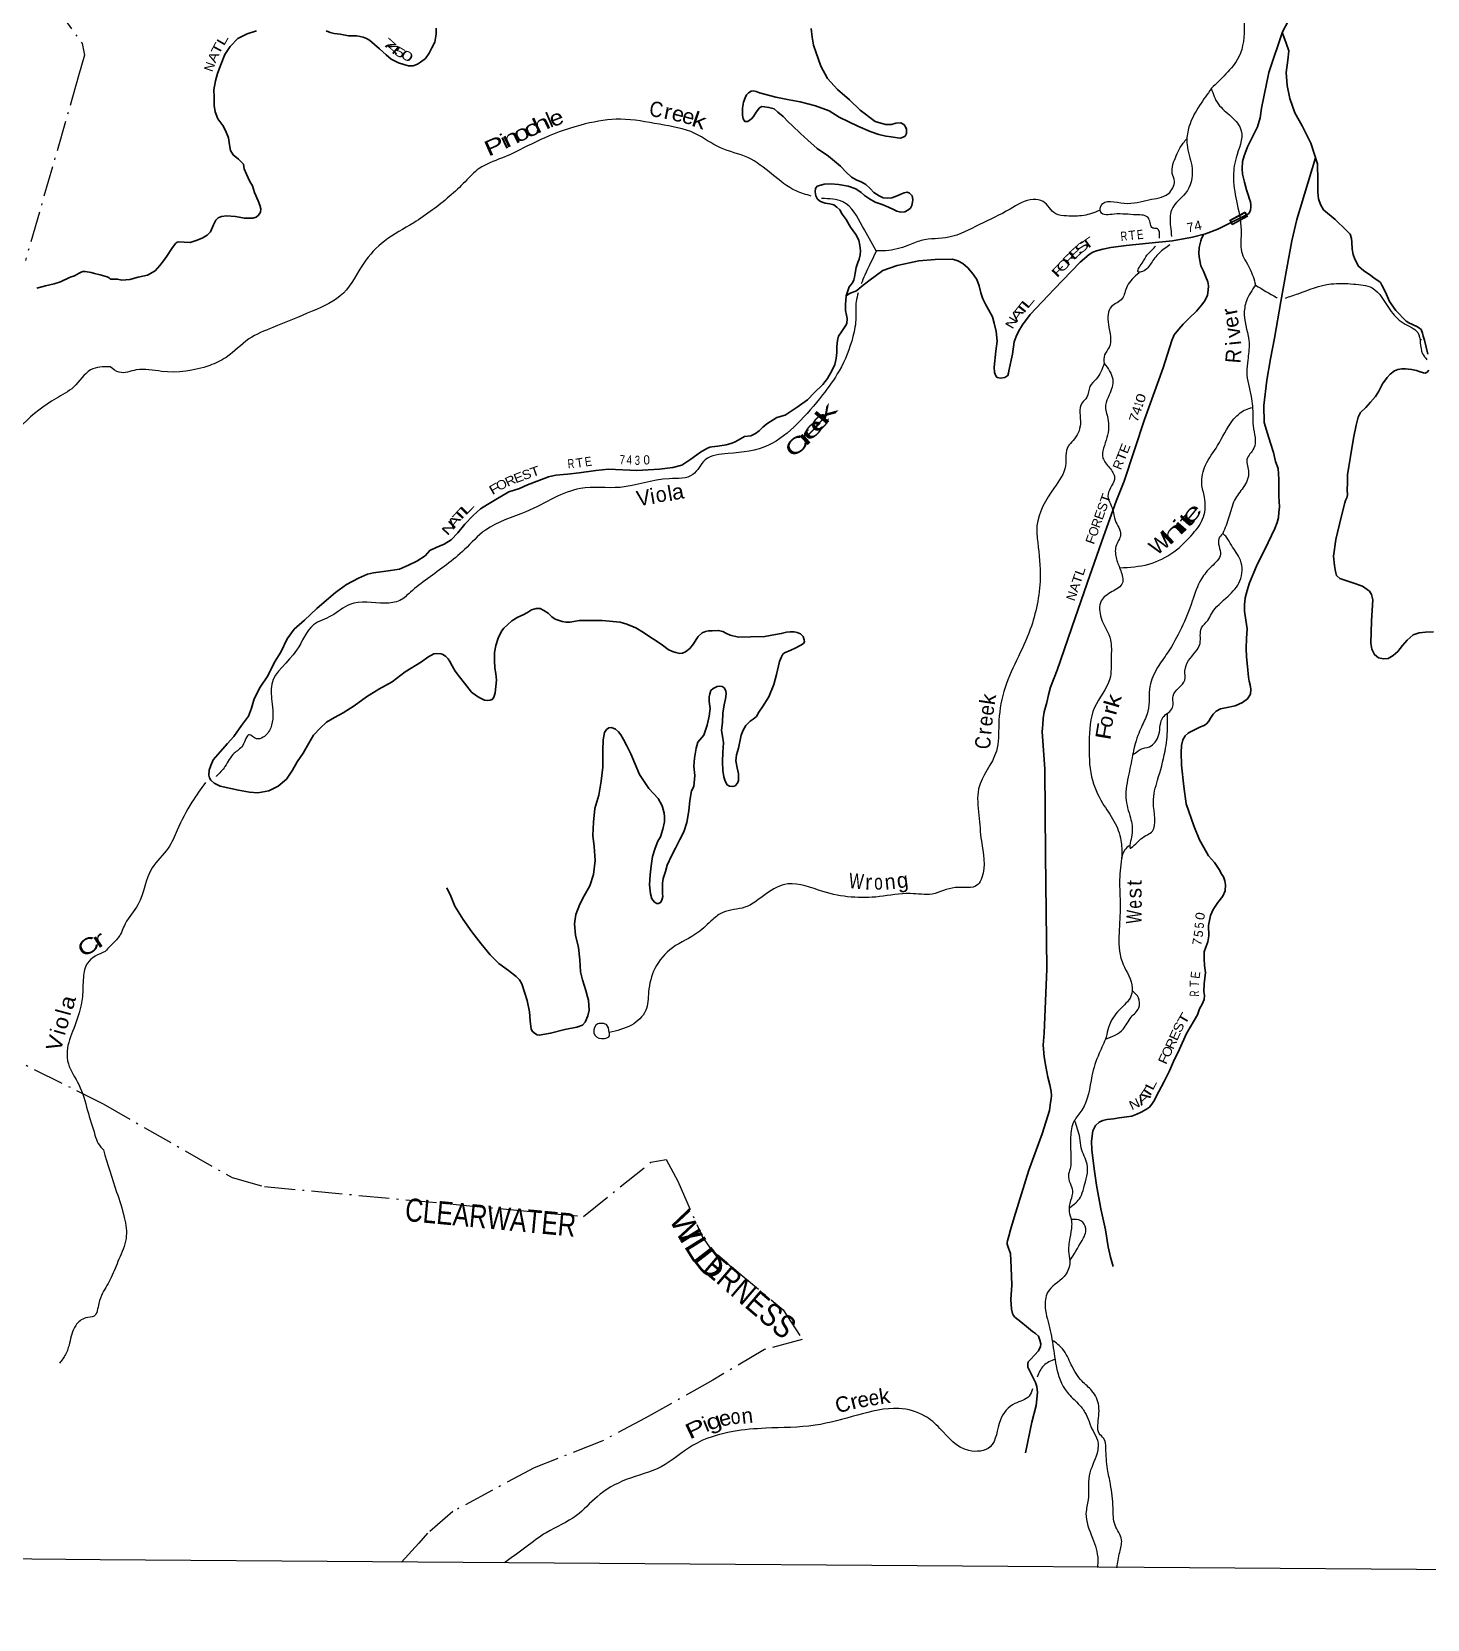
# Model space of a CAD drawing. Header units: feet. Extents: x -252966 to 4, y -183309 to 1368.
# Drawn here: x -188878 to -170700, y -183309 to -162637 of the extents above; entities that cross this region are included whole.
import ezdxf
from ezdxf.enums import TextEntityAlignment as Align

# ---------------------------------------------------------------- set-up
doc = ezdxf.new("R2010")
doc.units = ezdxf.units.FT
doc.header["$LTSCALE"] = 80
doc.linetypes.add('DOT_DASHED', pattern=[7.7, 5, -1.2, 0.3, -1.2])
for name, color, linetype, lineweight in [('29', 7, 'Continuous', 25), ('30', 7, 'Continuous', 35), ('31', 7, 'Continuous', 13), ('39', 7, 'Continuous', 13), ('4', 7, 'Continuous', 13), ('41', 7, 'Continuous', 13), ('44', 7, 'DOT_DASHED', 13)]:
    doc.layers.add(name, color=color, linetype=linetype, lineweight=lineweight)

msp = doc.modelspace()

# ---------------------------------------------------------------- linework, layer by layer
at = {"layer": '29'}
for points in [[(-172439.57, -162358.08), (-172586.71, -162638.24), (-172763.82, -163167.22), (-172857.16, -163633.84), (-172878.16, -163758.1), (-172913.07, -163875.98), (-172982.75, -164021.19), (-173041.68, -164136.48), (-173071.01, -164216.6), (-173083.49, -164252.49), (-173104.37, -164326.13), (-173110.62, -164420.56), (-173104.31, -164493.16), (-173080.61, -164594.36), (-173054.85, -164693.6), (-173032.35, -164760.56), (-173014.84, -164815.75), (-173002.33, -164851.88), (-172997.26, -164892.25), (-172997.67, -164918.72), (-173002.95, -164960.51), (-173016.4, -164992.06), (-173030.44, -165007.66), (-173131.77, -165060), (-173428.28, -165205.72), (-173590.35, -165268.17), (-173758, -165312.39), (-174020.09, -165360.33), (-174327.94, -165391.06), (-174621.69, -165420.13), (-174820.92, -165448.3), (-174923.86, -165466.37), (-175008.75, -165487.77), (-175054.52, -165508.3), (-175104.26, -165539.17), (-175223, -165636.9), (-175558.47, -165986.93), (-175871.4, -166317.39), (-175970.98, -166453.82), (-176020.98, -166531.09), (-176054.89, -166606.73), (-176078.57, -166674.58), (-176104.44, -166834.94), (-176151.71, -167051.13), (-176154.43, -167081.25), (-176165.22, -167113.19), (-176203.96, -167138.41), (-176260.37, -167147.09), (-176302.31, -167138.02), (-176319.89, -167117.47), (-176336.94, -167074.79), (-176339.29, -167004.3), (-176318.3, -166795.52), (-176303.17, -166665.08)], [(-186070.54, -162663.71), (-186194.39, -162723.08), (-186293.26, -162829.34), (-186363.94, -162932.27), (-186410.98, -163053.88), (-186456.15, -163181.57), (-186484.51, -163277.48), (-186505.28, -163391.68), (-186501.59, -163490.38), (-186500.05, -163595.06), (-186488.01, -163679.88), (-186454.04, -163771.27), (-186389.88, -163859.36), (-186353.24, -163922.64), (-186315.4, -164020.16), (-186301.49, -164111.06), (-186287.15, -164183.86), (-186252.37, -164241.05), (-186183.44, -164297.07), (-186120.76, -164363), (-186110.11, -164421.62), (-186079.63, -164490.78), (-186035.72, -164586.44), (-186000.94, -164643.63), (-185974.85, -164728.79), (-185927.22, -164836.61), (-185906.53, -164895.48), (-185895.59, -164942.03), (-185898.64, -164986.23), (-185925.67, -165025.82), (-185955.83, -165052.87), (-185998.89, -165066.29), (-186107.27, -165065.66), (-186225.11, -165040.65), (-186341.42, -165035.81), (-186403.85, -165044.35), (-186448.88, -165060.68), (-186481.23, -165090.76), (-186508.74, -165150.46), (-186551, -165239.99), (-186594.27, -165287.23), (-186659.37, -165323.88), (-186734.36, -165354.25), (-186815.32, -165382.47), (-186893.47, -165376.54), (-186961.63, -165372.86), (-186984.07, -165378.19), (-187006.34, -165395.92), (-187053.95, -165457.15), (-187116.56, -165558.25), (-187162.22, -165621.54), (-187209.79, -165680.75), (-187271.64, -165749.68), (-187371.32, -165805.61), (-187492.36, -165830.83), (-187601.5, -165862.38), (-187704.05, -165869.95), (-187760.04, -165860.53), (-187824.23, -165858.97), (-187846.79, -165858.42)], [(-185951.18, -162624.36), (-186072.55, -162663.67)], [(-183607.79, -162588.92), (-183611.65, -162667.31), (-183628.21, -162773.57), (-183666.04, -162845.09), (-183701.85, -162916.67), (-183749.66, -162985.94), (-183815, -163032.64), (-183853.78, -163059.87), (-183908.42, -163078.66), (-183968.66, -163079.21), (-184032.47, -163061.55), (-184098.2, -163039.82), (-184195.46, -162993.18), (-184262.38, -162937.21), (-184346.89, -162860.69), (-184476.68, -162746.84), (-184517.23, -162724.93), (-184559.36, -162706.21), (-184599.97, -162697.55), (-184647.97, -162690.35), (-184752.29, -162687.8), (-184860.25, -162669.07), (-184936.34, -162661.18), (-184990, -162646.92), (-185043.05, -162626.63)], [(-177749.54, -163995.54), (-177683.58, -164007.21), (-177601.56, -164019.28), (-177559.48, -164022.31), (-177527.1, -164011.03), (-177498.63, -163995.62), (-177483.83, -163963.79), (-177484.45, -163905.41), (-177501.56, -163864.74), (-177517.13, -163844.24), (-177558.74, -163821.09), (-177621.12, -163827.62), (-177677.67, -163842.34), (-177758.01, -163844.4), (-177889.56, -163804.97), (-178084.8, -163657.33), (-178226.15, -163523.08), (-178381.55, -163388.48), (-178512.68, -163246.43), (-178597.19, -163085.38), (-178695.09, -162811.32), (-178712.68, -162706.24), (-178726.07, -162593.22)], [(-171678.07, -165467.74), (-171681.9, -165375.07), (-171684.86, -165330.73), (-171705.6, -165273.87), (-171756.52, -165220.31), (-171899.74, -165079.97), (-172051.36, -164955.53), (-172091.92, -164888.13), (-172118.2, -164811.02), (-172126.19, -164724.29), (-172124.62, -164573.39), (-172131.57, -164357.89), (-172217.53, -164088.15), (-172328.61, -163862.06), (-172426.93, -163690.62), (-172488.75, -163503.97), (-172524.93, -163336.05), (-172539.04, -163168.68), (-172517.18, -163008.21), (-172502.19, -162883.81), (-172535.97, -162784.38), (-172570.18, -162703.04), (-172589.84, -162644.2)], [(-178972.43, -163858.31), (-179023.81, -163809.52), (-179090.45, -163741.49), (-179157.33, -163683.51), (-179208.54, -163642.01), (-179276.23, -163622.14), (-179334.31, -163612.78), (-179368.28, -163611.22), (-179396.83, -163625.35), (-179440.39, -163684.66), (-179477.83, -163740.09), (-179502.67, -163771.69), (-179531.23, -163791.11), (-179549.62, -163804.75), (-179587.78, -163805.83), (-179611, -163769.05), (-179619.99, -163724.55), (-179617.8, -163632.03), (-179607.97, -163555.8), (-179586.48, -163495.95), (-179567.47, -163456.17), (-179540.77, -163430.66), (-179506.19, -163411.37), (-179482.02, -163407.94), (-179439.99, -163412.99), (-179396.23, -163430.15), (-179184.86, -163489.64), (-179013, -163522.01), (-178867.12, -163549.71), (-178669.27, -163601.85), (-178488.51, -163667.61), (-178359.97, -163749.23), (-178232.95, -163810.69), (-178115.83, -163865.87), (-177956.9, -163936.15), (-177841.35, -163973.18), (-177751.55, -163995.49)], [(-178268.46, -166075.82), (-178229.59, -165960.05), (-178186.13, -165904.76), (-178169.22, -165868.95), (-178158.29, -165830.98), (-178153.08, -165780.8), (-178137.33, -165708.73), (-178117.66, -165640.79), (-178098.55, -165596.98), (-178085.18, -165540.96), (-178081.94, -165488.71), (-178092.31, -165418.03), (-178104.79, -165351.31), (-178145.2, -165277.88), (-178211.18, -165181.69), (-178270.99, -165079.61), (-178319.58, -165012.01), (-178352.35, -164954.87), (-178389.66, -164919.74), (-178431.12, -164890.56), (-178483, -164877.22), (-178543.04, -164869.72), (-178602.75, -164848.14), (-178644.12, -164814.93), (-178663.18, -164772.21), (-178671.97, -164719.67), (-178667.01, -164679.54), (-178646.19, -164647.85), (-178599.67, -164632.88), (-178555.24, -164621.89), (-178468.84, -164617.96), (-178368.67, -164626.44), (-178244.87, -164645.68), (-178141.89, -164683.13), (-178074.04, -164730.22), (-178030.76, -164767.5), (-177965.6, -164813.36), (-177892.25, -164854.76), (-177800.76, -164887.82), (-177719.22, -164919.99), (-177653.73, -164951.77), (-177608.11, -164975.02), (-177556.14, -164984.34), (-177505.89, -164981.54), (-177465.19, -164958.38), (-177432.52, -164935.03), (-177411.61, -164899.31), (-177404.59, -164857.22), (-177401.73, -164821.07), (-177408.61, -164772.6), (-177443.96, -164739.54), (-177475.73, -164724.68), (-177514.08, -164733.81), (-177556.69, -164752.9), (-177605.36, -164773.85), (-177674.19, -164798.33), (-177736.52, -164802.85), (-177788.58, -164797.55), (-177840.17, -164772.15), (-177907.43, -164730.26), (-177958.36, -164676.69), (-178013.34, -164625.04), (-178072.76, -164591.39), (-178128.41, -164567.9), (-178199.78, -164529.94), (-178270.48, -164463.82), (-178342.9, -164385.58), (-178498.44, -164257.01), (-178648.62, -164156.76), (-178768.53, -164049.19), (-178862.83, -163962.37), (-178972.43, -163858.31)], [(-172157.4, -164276.85), (-172397.56, -165079.91), (-172464.4, -165360.02), (-172531.05, -165716.61), (-172605.47, -166147.47), (-172689.11, -166628.41), (-172739.62, -166896.85), (-172790.37, -167175.34), (-172828.26, -167504.45), (-172825.47, -167725.89), (-172782.7, -167869.81), (-172741.52, -167995.59), (-172704.25, -168117.24), (-172674.81, -168230.66), (-172642.94, -168326.02), (-172634.09, -168461.07), (-172634.94, -168581.79), (-172633.35, -168684.47), (-172626.6, -168823.49), (-172632.38, -168897.81), (-172637.91, -168962.07), (-172655.53, -169028.05), (-172687.43, -169103.75), (-172770.09, -169288.89), (-172925.88, -169595), (-173013.31, -169812.23), (-173047.84, -169914.02), (-173072.09, -170006), (-173082.31, -170098.32), (-173080.29, -170182.89), (-173062.94, -170298.03), (-173045.59, -170413.16), (-173052.6, -170539.77), (-173057.65, -170668.44), (-173056.16, -170775.14), (-173043.11, -170902.24), (-173030.34, -171041.41), (-173021.5, -171091.94), (-173006.64, -171142.61), (-172999.95, -171199.12), (-173003.43, -171261.42), (-173043.07, -171324.85), (-173104.39, -171371.65), (-173203.79, -171415.52), (-173326.78, -171438.68), (-173391.41, -171455.22), (-173448.25, -171482.01), (-173487.32, -171521.3), (-173522.75, -171576.79), (-173545.68, -171612.45), (-173576.63, -171647.92), (-173605.24, -171669.36), (-173651.85, -171688.35), (-173720.92, -171722.89), (-173793.95, -171755.32), (-173812.16, -171768.39), (-173851.17, -171804.28), (-173882.38, -171855.77), (-173901.1, -171929.1), (-173906.65, -172022.24), (-173900.52, -172187.41), (-173868.92, -172463.88), (-173840.19, -172691.98), (-173738.56, -172978.22), (-173668.57, -173159.03), (-173610.76, -173261.06), (-173549.09, -173369.22), (-173472.79, -173453.59), (-173408.78, -173547.72), (-173374.14, -173610.95), (-173352.79, -173641.66), (-173337.98, -173694.34), (-173329.13, -173744.87), (-173332.95, -173821.25), (-173360.69, -173891.01), (-173428.94, -173975.88), (-173487.3, -174067.03), (-173525.27, -174144.59), (-173548.47, -174276.84), (-173543.58, -174409.78), (-173559.48, -174487.88), (-173585.17, -174555.68), (-173604.7, -174617.59), (-173606.84, -174708.09), (-173602.92, -174796.74), (-173586.96, -174885.67), (-173604.52, -175034.16), (-173608.9, -175134.68), (-173602.07, -175185.16), (-173607.32, -175237.35), (-173632.82, -175297.1), (-173664.43, -175360.73), (-173694.37, -175438.48), (-173834.59, -175680.58), (-173927.71, -175883.58), (-174003.79, -176044.73), (-174058.9, -176168.16), (-174133.14, -176312.97), (-174126.84, -176300.53)], [(-173609.03, -165273.1), (-173640.3, -165329.89), (-173650.67, -165357.26), (-173670.86, -165447.33), (-173676.78, -165527.68), (-173668.32, -165594.3), (-173648.34, -165683.33), (-173615.9, -165754.56), (-173589.29, -165817.59), (-173558.95, -165892.79), (-173548.2, -165947.39), (-173553.54, -166003.61), (-173563.04, -166065.76), (-173596.9, -166139.4), (-173640.46, -166198.71), (-173704.5, -166275.63), (-173800.98, -166365.85), (-173881.08, -166442.38), (-173936.86, -166509.45), (-173994.79, -166582.5), (-174026.65, -166656.18), (-174141.44, -167011.59), (-174382.16, -167683.91), (-174646.08, -168488.49), (-174750.62, -168749.57), (-174918.04, -169208.35), (-175096.63, -169715.15), (-175284.39, -170270.03), (-175519.24, -170948.53), (-175608.82, -171171.74), (-175635.28, -171271.72), (-175655.71, -171371.84), (-175688.66, -171491.79), (-175702.79, -171579.99), (-175706.51, -171652.34), (-175714.76, -171746.73), (-175680.27, -172240.61), (-175674.48, -173353.63), (-175655.37, -174837.26), (-175691.25, -175675.57), (-175701.03, -175834.31), (-175688.55, -175985.55), (-175669.38, -176108.78), (-175640.56, -176248.34), (-175616.86, -176349.54), (-175600.85, -176436.46), (-175596.07, -176488.9), (-175597.07, -176531.14), (-175606.28, -176581.22), (-175620.79, -176685.52), (-175716.29, -176989.08), (-175888.01, -177459.83), (-176079.3, -178079.02), (-176127.2, -178236.83), (-176151.26, -178320.77), (-176168.74, -178380.71), (-176172.88, -178396.51), (-176169.74, -178422.95), (-176152.97, -178477.69), (-176130.46, -178544.65), (-176118.74, -178728.07), (-176110.12, -178957.7), (-176122.57, -179144.55), (-176116.7, -179268.71), (-176102.77, -179326.15), (-176090.18, -179354.52), (-176071.77, -179373.19), (-175995, -179437.45), (-175920.15, -179497.64), (-175841.38, -179561.94), (-175804.66, -179588.57), (-175764.09, -179622.89), (-175745.69, -179674.96), (-175734.79, -179723.52), (-175737.55, -179755.52), (-175765.07, -179815.36), (-175814.5, -179868.49), (-175863.93, -179921.62), (-175898.9, -179956.99), (-175904.51, -179978.63), (-175903.81, -179995.1), (-175901.39, -180025.44), (-175874.87, -180078.49), (-175845.22, -180139.34), (-175823.88, -180180.18), (-175804.91, -180226.93), (-175787.49, -180279.77), (-175778.13, -180354.66), (-175794.91, -180523.63), (-175851.24, -180743), (-175930.97, -181143.54)], [(-170690.71, -166836.11), (-170734.53, -166651.91), (-170753.35, -166599.13), (-170760.16, -166561.71), (-170780.45, -166514.91), (-170800.76, -166496.05), (-170836.72, -166474.34), (-170939.66, -166428.15), (-170975.58, -166404.55), (-171110.86, -166268.43), (-171192.36, -166149.72), (-171243.72, -166029.73), (-171289.73, -165938.05), (-171308.94, -165901.36), (-171332.58, -165882.67), (-171380.07, -165853.34), (-171451.05, -165799.29), (-171526.14, -165749.16), (-171597.03, -165691.08), (-171642.99, -165597.39), (-171663.68, -165538.52), (-171678.07, -165467.74)], [(-187846.79, -165858.42), (-187854.54, -165855.53), (-187869.9, -165840.81), (-187893.42, -165829.93), (-187923.66, -165818.41), (-187984.82, -165801.5), (-188058.34, -165783.89), (-188103.89, -165769.63), (-188153.83, -165763.2), (-188182.88, -165758.25), (-188209.97, -165760.49), (-188227.04, -165764.65), (-188261.24, -165782.11), (-188319.85, -165817.12), (-188333.43, -165820.79), (-188365.93, -165827.36), (-188386.42, -165836.3), (-188501.67, -165892.99), (-188587.42, -165920.97), (-188699.04, -165943.69), (-188811.13, -165976.43)], [(-176303.17, -166665.08), (-176316.27, -166539.99), (-176339.83, -166432.75), (-176361.95, -166349.71), (-176410.06, -166262), (-176448.52, -166190.63), (-176490.85, -166113.12), (-176515.17, -166038.07), (-176537.05, -165944.96), (-176565.24, -165863.78), (-176613.73, -165792.16), (-176682.05, -165710), (-176751.02, -165655.99), (-176815.7, -165620.9), (-176885.91, -165599.06), (-177110.59, -165602.18), (-177322.26, -165619.93), (-177606.7, -165679.41), (-177792.93, -165745.3), (-177974.81, -165881.74), (-178068.9, -165955.92), (-178136.39, -166008.61), (-178227.62, -166046.63), (-178268.46, -166075.82)], [(-178268.46, -166075.82), (-178269.83, -166085.84), (-178279.05, -166184.24), (-178278.95, -166264.74), (-178266.33, -166325.42), (-178255.39, -166371.97), (-178258.87, -166434.27), (-178277.68, -166466.01), (-178304.67, -166503.59), (-178329.74, -166545.24), (-178367.23, -166602.68), (-178382.56, -166656.65), (-178388.43, -166734.99), (-178390.33, -166815.44), (-178398.11, -166889.71), (-178416.01, -166967.76), (-178449.97, -167045.42), (-178512.67, -167150.55), (-178574.81, -167231.54), (-178685.76, -167339.52), (-178772.2, -167429.98), (-178909, -167527.27), (-179063.94, -167628.14), (-179173.13, -167661.7), (-179303.47, -167741.03), (-179354.67, -167784.06), (-179404.06, -167835.18), (-179451.06, -167870.26), (-179509.9, -167897), (-179592.96, -167906.69), (-179673.83, -167953.37), (-179722.64, -167980.36), (-179770.83, -168000.3), (-179833.89, -168015.88), (-179940.64, -168031.39), (-180017.16, -168041.6), (-180047.01, -168047.11), (-180085.89, -168062.06), (-180167.38, -168112.4), (-180216.34, -168145.42), (-180294, -168203.9), (-180407.43, -168279.59), (-180525.41, -168312.96), (-180700.52, -168332.84), (-180993.94, -168347.83), (-181362.94, -168332.79), (-181527.92, -168348.9), (-181747.49, -168381.78), (-181900.39, -168396.16), (-182049.32, -168412.66), (-182146.19, -168434.44), (-182292.02, -168489.25), (-182419.55, -168534.44), (-182523.05, -168582.23), (-182662.66, -168629.13), (-182831.56, -168725.64), (-182941.51, -168791.38), (-183031.2, -168849.57), (-183125.63, -168937.82), (-183236.67, -169049.83), (-183327.66, -169162.32), (-183414.15, -169254.79), (-183505.76, -169308.91), (-183611.22, -169354.63), (-183692.37, -169390.89), (-183754.27, -169461.83), (-183860.3, -169531.69), (-183969.92, -169583.36), (-184087.52, -169632.81), (-184266.87, -169662.65), (-184423.93, -169682.97), (-184504.6, -169699.12), (-184622.29, -169752.6), (-184778.76, -169833.3), (-184921.81, -169940.5), (-185036.54, -170038.33), (-185163.58, -170147.92), (-185323.73, -170298.98), (-185458.08, -170414.07), (-185552.31, -170542.95), (-185634.69, -170716.02), (-185716.07, -170846.86), (-185802.51, -171021.84), (-185900.37, -171170.39), (-185980.26, -171323.4), (-186013.21, -171443.34)], [(-171434.2, -170596.62), (-171427.34, -170313.75), (-171412.27, -170100.8), (-171408.69, -170034.48), (-171425.13, -169965.65), (-171454.22, -169922.68), (-171544.94, -169854.06), (-171682.41, -169810.46), (-171837.71, -169756.36), (-171880.94, -169717.07), (-171895.8, -169666.4), (-171909.94, -169585.56), (-171923.19, -169466.5), (-171891.97, -169249.92), (-171822.88, -168959.8), (-171772.27, -168771.87), (-171763.48, -168739.88), (-171748.63, -168706.03), (-171739.7, -168668.02), (-171742.19, -168603.56), (-171737.95, -168509.08), (-171737.48, -168404.44), (-171720.92, -168298.19), (-171697.72, -168165.93), (-171661.97, -167927.32), (-171627.88, -167759.11), (-171601.38, -167657.12), (-171568.39, -167593.07), (-171498.18, -167530.65), (-171440.14, -167459.81), (-171374.18, -167386.96), (-171330.34, -167315.58), (-171283.92, -167220.11), (-171223.79, -167139.07), (-171184.56, -167096.89), (-171125.91, -167054.29), (-171081.58, -167036.04), (-171030.54, -167025.87), (-170982.2, -167024.21), (-170904.15, -167034.17), (-170840.24, -167047.8), (-170792.43, -167063.05), (-170746.66, -167080.27), (-170728.66, -167082.72), (-170702.24, -167069.27), (-170677.5, -167041.7)], [(-186013.21, -171443.34), (-186055.9, -171550.97), (-186147.03, -171669.5), (-186244.74, -171812.01), (-186329.28, -171906.55), (-186424.18, -172014.92), (-186512.92, -172117.4), (-186546.78, -172191.04), (-186567.45, -172253.64), (-186569.83, -172317.26), (-186562.62, -172351.64), (-186545.23, -172380.24), (-186502.04, -172421.54), (-186422.7, -172461.71), (-186185.01, -172511.78), (-186043.1, -172537.38), (-185930.85, -172546.98), (-185789.75, -172519.4), (-185665.95, -172462.05), (-185557.94, -172367.54), (-185482.35, -172253.21), (-185421.56, -172144.01), (-185340.56, -172029.26), (-185267.3, -171902.25), (-185206.6, -171797.07), (-185122.11, -171704.55), (-185036, -171628.16), (-184934.12, -171564.23), (-184822.3, -171504.57), (-184679.64, -171413.47), (-184518.3, -171296.66), (-184355.38, -171197.99), (-184182.47, -171101.59), (-184012.82, -170972.9), (-183798.94, -170841.27), (-183719.93, -170779.18), (-183641.89, -170736.43), (-183599.67, -170733.43), (-183545.6, -170738.78), (-183523.67, -170745.35), (-183490.09, -170768.3), (-183454.79, -170803.37), (-183431.28, -170838.47), (-183400.76, -170895.25), (-183360.24, -170964.66), (-183303.73, -171036.47), (-183239.48, -171120.55), (-183147.85, -171235.48), (-183082.79, -171285.37), (-183041.18, -171308.52), (-182979.75, -171342.21), (-182943.64, -171343.09), (-182905.43, -171340), (-182879.11, -171330.58), (-182858.34, -171300.9), (-182840.95, -171244.97), (-182831.03, -171164.72), (-182822.96, -171078.38), (-182832.95, -170991.6), (-182845.43, -170924.89), (-182849.02, -170822.17), (-182848.6, -170719.54), (-182834.42, -170629.33), (-182804.05, -170533.47), (-182758.8, -170440.6), (-182726.73, -170404.55), (-182677.44, -170357.45), (-182622.04, -170306.48), (-182546.67, -170260.02), (-182477.7, -170229.5), (-182418.76, -170198.74), (-182367.75, -170163.76), (-182307.09, -170145.11), (-182256.38, -170148.83), (-182205.34, -170171.74), (-182150.28, -170208.12), (-182100.97, -170256.8), (-182059.55, -170287.99), (-181969.89, -170316.34), (-181919.88, -170323.6), (-181867.72, -170324.87)], [(-181865.71, -170324.92), (-181744.77, -170303.72), (-181445.71, -170304.97), (-181213.33, -170324.72), (-181125.63, -170351.01), (-181008.31, -170398.14), (-180909.38, -170458.92), (-180838.08, -170509.27), (-180728.86, -170574.8), (-180660.41, -170625.98), (-180589.47, -170682.05), (-180531.81, -170705.59), (-180487.96, -170718.73), (-180434.08, -170732.12), (-180401.89, -170728.88), (-180361.29, -170709.75), (-180306.12, -170668.83), (-180258.46, -170605.59), (-180223.02, -170550.11), (-180198.36, -170512.39), (-180144.7, -170463.47), (-180102.19, -170448.41), (-180061.82, -170439.33), (-180013.58, -170436.48), (-179935.2, -170432.36), (-179875.3, -170445.89), (-179835.65, -170466.98), (-179778.09, -170494.55), (-179672.29, -170519.26), (-179513.61, -170515.08), (-179328.85, -170511.54), (-179187.7, -170484.79), (-179115.2, -170474.48), (-179044.5, -170456.08), (-178996.93, -170449.97), (-178946.06, -170452.44), (-178908.08, -170459.41), (-178862.75, -170476.5), (-178828.98, -170509.63), (-178813.98, -170554.27), (-178812.59, -170580.47), (-178823.14, -170602.35), (-178859.82, -170625.6), (-178934.96, -170662.01), (-178989.79, -170688.85), (-179070.27, -170724.58), (-179095.24, -170743.31), (-179112.3, -170776.42), (-179135.84, -170838.23), (-179175.9, -171004.28), (-179209.14, -171134.94), (-179276.23, -171295.65), (-179360.49, -171428.28), (-179405.73, -171498.49), (-179436.94, -171551.54), (-179479.07, -171585.87), (-179517.51, -171613.77), (-179575.02, -171668.72), (-179612.65, -171732.2), (-179638.29, -171797.99), (-179672.33, -171964.19), (-179698.55, -172054.11), (-179704.41, -172132.45), (-179688.45, -172221.39), (-179670.25, -172300.31), (-179672.34, -172388.81), (-179685.18, -172422.71), (-179716.04, -172454.16), (-179744.41, -172465.54), (-179790.46, -172460.39), (-179820.17, -172443.57), (-179843.15, -172396.72), (-179863.84, -172337.86), (-179875.93, -172255.05), (-179881.34, -172144.24), (-179874.38, -172019.63), (-179867.42, -171895.03), (-179881.42, -171808.16), (-179891.7, -171733.45), (-179881.15, -171627.05), (-179876.39, -171510.44), (-179859.73, -171400.16), (-179841.82, -171322.11), (-179832.28, -171257.95), (-179837.39, -171219.59), (-179858.55, -171180.84), (-179882.2, -171162.15), (-179918.22, -171157.25), (-179949.57, -171163.76), (-180002.3, -171186.62), (-180029.98, -171214.89), (-180045.02, -171256.79), (-180054, -171296.82), (-180051.46, -171359.26)], [(-170617.6, -170450.21), (-170722.06, -170453.7), (-170806.97, -170462.43), (-170881.5, -170490.06), (-170959.45, -170560.61), (-171020.73, -170629.38), (-171081.33, -170706.56), (-171142.8, -170759.4), (-171207.96, -170799.45), (-171268.98, -170803.06), (-171335.91, -170790.09), (-171388.96, -170746.4), (-171421.72, -170674.63), (-171434.2, -170596.62)], [(-180051.46, -171359.26), (-180040.77, -171448.56), (-180051.92, -171548.42), (-180078.75, -171664.49), (-180121.97, -171794.24), (-180200.44, -171886.92), (-180224.41, -171966.83), (-180245.56, -172097.12), (-180252.04, -172201.61), (-180240.81, -172320.62), (-180254.22, -172463.17), (-180285.73, -172522.78), (-180304.73, -172647.08), (-180319.96, -172781.55), (-180345.59, -172931.85), (-180382.65, -173055.72), (-180437.23, -173157.02), (-180492.06, -173268.38), (-180544.54, -173365.71), (-180599.65, -173489.14), (-180623.67, -173571.07), (-180653.9, -173660.89), (-180661.44, -173725.1), (-180663.29, -173803.54), (-180660.71, -173863.98), (-180657.5, -173898.27), (-180668.63, -173944.28), (-180687.44, -173976.02), (-180713.86, -173989.47), (-180733.92, -173988.98), (-180763.63, -173972.15), (-180800.7, -173926.98), (-180817.28, -173864.19), (-180830.57, -173747.14), (-180821.46, -173616.55), (-180808.58, -173496.12), (-180791.68, -173375.79), (-180758.97, -173265.9), (-180720.77, -173178.29), (-180689.25, -173118.68), (-180656.78, -173018.85), (-180636.53, -172926.77), (-180634.97, -172860.4), (-180639.79, -172809.97), (-180665.65, -172714.76), (-180717.67, -172622.93), (-180838.96, -172489.17), (-180961.17, -172309.09), (-181073.25, -172040.72), (-181126.95, -171934.76), (-181171.14, -171851.18), (-181203.91, -171794.03), (-181233.06, -171753.07), (-181274.38, -171717.85), (-181326.01, -171694.46), (-181360.26, -171699.66), (-181388.92, -171723.11), (-181417.91, -171760.64), (-181434.24, -171856.84), (-181439.48, -171993.55), (-181440.65, -172212.88), (-181458.97, -172393.55), (-181489.38, -172575.94), (-181541.67, -172749.75), (-181562, -172930.37), (-181568.05, -173101.28), (-181549.36, -173244.62), (-181539.69, -173430), (-181560.07, -173612.64), (-181609.68, -173758.33), (-181683.04, -173889.37), (-181739.77, -173996.65), (-181789.15, -174132.3), (-181807.05, -174252.41), (-181793.52, -174401.85), (-181757.1, -174559.71), (-181736.88, -174723.21), (-181730.47, -174876.31), (-181702.9, -174983.64), (-181657.93, -175119.57), (-181636.85, -175202.21)], [(-181636.85, -175202.21), (-181624.87, -175249.18), (-181617.83, -175376.13), (-181633.86, -175449.16), (-181669.69, -175531.84), (-181704.07, -175570.87), (-181778.97, -175598.95), (-181932.97, -175630.06), (-182118.77, -175677.86), (-182265.94, -175704.46), (-182292.3, -175700.37), (-182317.72, -175687.09), (-182354.71, -175656.68), (-182370.46, -175625.44), (-182383.89, -175514.42), (-182393.21, -175399.49), (-182423.85, -175251.83), (-182455.67, -175154.46), (-182494.94, -175032.76), (-182523.23, -174984.2), (-182567.03, -174940.44), (-182665.49, -174859.56), (-182793.79, -174767.88), (-182907.58, -174656.44), (-183024.67, -174514.72), (-183143.39, -174356.87), (-183258.04, -174197.11), (-183364.29, -174021.45), (-183417.46, -173893.37), (-183469.11, -173785.45)], [(-174133.14, -176312.97), (-174195.72, -176436.5), (-174260.96, -176563.71), (-174286.5, -176600.62), (-174317.7, -176639.63), (-174355.72, -176666.05), (-174426.93, -176706.57)], [(-174426.93, -176706.57), (-174483.77, -176733.36), (-174546.53, -176755.98), (-174613.02, -176766.43), (-174711.7, -176780.13), (-174786.22, -176790.38)], [(-174786.22, -176790.38), (-174874.82, -176802.31), (-174926.21, -176812.82), (-174973.98, -176836.12), (-175023.22, -176881.2), (-175056.94, -176948.8), (-175072.11, -177081.25), (-175070.81, -177195.99), (-175038.5, -177442.3), (-175009.44, -177656.33), (-174950.46, -177963.65), (-174892.73, -178238.75), (-174857.84, -178460.97), (-174824.87, -178594.59), (-174791.57, -178714.14)]]:
    msp.add_lwpolyline(points, dxfattribs=at)
at = {"layer": '31'}
for p, q in [((-173239.39, -165151.86), (-173272.08, -165092.04)), ((-173039.98, -165042.88), (-173239.39, -165151.86))]:
    msp.add_line(p, q, dxfattribs=at)
msp.add_lwpolyline([(-173272.08, -165092.04), (-173072.67, -164983.06), (-173039.98, -165042.88)], dxfattribs=at)
msp.add_lwpolyline([(-173261.21, -165095.22), (-173075.85, -164993.92), (-173050.84, -165039.69), (-173236.2, -165140.99)], close=True, dxfattribs=at)
at = {"layer": '39'}
msp.add_line((-170788.13, -166642.9), (-170774.11, -166644.18), dxfattribs=at)
for points in [[(-170899.39, -157825.38), (-171106.48, -158000.95), (-171274.06, -158208.92), (-171372.87, -158526.02), (-171515.27, -158800.45), (-171660.84, -159014.74), (-171734.52, -159258.09), (-171841.89, -159324.69), (-171958.3, -159463.27), (-172176.77, -159864.83), (-172462.74, -160353.57), (-172495.5, -160543.41), (-172626.44, -160715.84), (-172809.08, -161139.94), (-172864.57, -161375.53), (-172854.09, -161632.07), (-172936.55, -161785.16), (-173072.9, -162057.67), (-173083.83, -162554.29), (-173153.77, -162961.94), (-173321.57, -163185.93), (-173512.97, -163373.54)], [(-173511.76, -163376.3), (-173664.68, -163595.76), (-173815.81, -163920.14), (-173828.47, -164108.26), (-173767.98, -164379.53), (-173824.7, -164703.24), (-174031.1, -164958.74), (-174044.13, -165172.89), (-174029.97, -165304.26)], [(-173512.97, -163373.54), (-173423.42, -163577.11), (-173252.97, -163739.76), (-173123.01, -163925.88), (-173190.19, -164279.48), (-173224.1, -164551.43), (-173176.47, -164880.61), (-173123.68, -165271.96), (-173120.78, -165496.36), (-173013.38, -165716.21), (-172936.14, -165935.7)], [(-178723.66, -164775.85), (-178919.94, -164709.72), (-179550.52, -164274.19), (-179906.26, -164149), (-180239.02, -163960.04), (-180701.3, -163841.36), (-181206.49, -163776.17), (-181667.26, -163837.8), (-182204.02, -164020.55), (-182757.96, -164283.18), (-183049.03, -164417.3), (-183232.17, -164589), (-183659.05, -164957.58), (-183902.38, -165124.43), (-184283.27, -165363.45), (-184552.37, -165650.12), (-184816.86, -166039.02), (-185223.83, -166275.67), (-185738.92, -166488.77), (-186048.25, -166636.66), (-186344.82, -166876.87), (-186559.16, -166982.03), (-187186.84, -167059.34), (-187515.95, -167040.69), (-187737.3, -167071.63), (-187856.01, -166997.96)], [(-174188.77, -165322.96), (-174219.24, -165200.47), (-174273.37, -165193.7), (-174327.86, -165068.74), (-174489.86, -165020.39), (-174778.95, -165012.32), (-174953.31, -164985.84), (-174948.09, -164899.77), (-174648.43, -164869.93), (-174324.46, -164824.41), (-174072.29, -164743.83), (-173993.73, -164582.68), (-174020.45, -164482.14), (-173969.02, -164250.51), (-173917.35, -164145.07), (-173833.13, -164030.83)], [(-177876.43, -165489.59), (-178054.77, -165172.59), (-178310.41, -164852.53), (-178590.05, -164809.24)], [(-174970.43, -164965.22), (-175174.82, -165028.79), (-175397.84, -165035.67), (-175540.04, -165007.63), (-175704.5, -164847.07), (-175832.65, -164819.23), (-176133.67, -164947.21), (-176534.12, -165147.9), (-176930.04, -165312.6), (-177292.14, -165355.58), (-177465.75, -165419.24), (-177751.91, -165489.33), (-177876.43, -165489.59)], [(-177874.13, -165489.59), (-178025.43, -165805.99), (-178074.51, -165920.62)], [(-174052.11, -165410.87), (-174193.58, -165521.33), (-174295.76, -165648.1), (-174407.76, -165758.7), (-174466.1, -165765.89), (-174414.28, -165650.44), (-174350.56, -165545.17), (-174258.89, -165452.31), (-174239.97, -165426.66)], [(-174454.28, -165776.67), (-174609.25, -165950.17), (-174640.6, -166037.87), (-174673.75, -166111.51), (-174811.77, -166215.74), (-174853.16, -166447.52), (-174845.29, -166748.1), (-174902.88, -166845.44), (-174908.43, -166955.54)], [(-172936.1, -165935.63), (-173055.46, -166142.28), (-173084.05, -166320.16), (-173020.96, -166693.62), (-173038.09, -166913.73), (-173050.3, -167069.8), (-172994.44, -167385.07), (-172976.12, -167511.53), (-172967.67, -167770.05), (-172959.67, -168060.62), (-173048.04, -168205.6), (-173026.29, -168374.17), (-173097.29, -168569.48), (-173210.1, -168738.16), (-173283.45, -168957.47), (-173362.73, -169170.69)], [(-172936.1, -165935.63), (-172665.2, -166095.69), (-172654.47, -166101.28)], [(-172548.33, -166104.44), (-172383.36, -166047.57), (-171953.83, -165921.4), (-171660.61, -165921.52), (-171417.91, -165973.37), (-171187.47, -166254.45), (-171013.84, -166428.15), (-170824.44, -166554.48), (-170760.65, -166828.94), (-170704.02, -166906.78)], [(-178112.08, -166034.77), (-178138.69, -166150.94), (-178141.56, -166357.22), (-178181.19, -166607.05), (-178360.09, -167051.23), (-178577.36, -167366.67), (-178907.95, -167742.62), (-179281.37, -168021.81), (-179807.03, -168128.6), (-180105.44, -168212.54), (-180264.73, -168402.6), (-180572.76, -168456.36), (-181214.99, -168569.52), (-181731.34, -168584.3), (-182070.43, -168705.73), (-182440.51, -168888.82), (-182967.98, -169125.78), (-183240.64, -169380.35), (-183719.85, -169756.21), (-183945.26, -169935.33), (-184081.3, -170041.58), (-184276.6, -170076.9), (-184732.74, -170094.52), (-184975.79, -170241.34), (-185206.39, -170360.28), (-185427.91, -170691.69), (-185751.38, -171133.84), (-185744.94, -171392.33), (-185765.3, -171700.53), (-185863.41, -171823.34), (-185950.03, -171842.16), (-186041.7, -171790.79), (-186129.99, -171929.77), (-186241.88, -172032.36), (-186360.73, -172202.95), (-186472.98, -172331.58), (-186474.44, -172332.97)], [(-187856.01, -166997.96), (-188110.47, -167040.44), (-188330.1, -167261.51), (-188561.06, -167412), (-188993.15, -167745.52), (-189198.76, -167972.78), (-189409.2, -168276.48), (-189714.36, -168595.26), (-189997.21, -168896.17), (-190228.5, -169270.1), (-190407.31, -169628.49), (-190598.16, -169982.72), (-190760.96, -170349.33), (-190855.66, -170553.63), (-190972.39, -170747.63), (-191056.18, -170887.4)], [(-174907.62, -166957.04), (-175013.71, -167160.38), (-175093.36, -167255.41), (-175133.49, -167397.07), (-175196.77, -167470.29), (-175218.63, -167742.41), (-175312.03, -167959.44), (-175377.34, -168034.64), (-175413.01, -168288.53), (-175557.58, -168574.95), (-175783.42, -169072.55), (-175774.38, -169289.02), (-175740.69, -169754.22), (-175781.61, -170096.18), (-175870.43, -170417.43), (-176215.12, -171229.86), (-176281.3, -171655.59), (-176312.26, -172003.7), (-176544.04, -172495.21), (-176540.77, -172837.79), (-176507.33, -173176.79), (-176501.9, -173651.61), (-176555.38, -173743), (-176849.13, -173780.93), (-177147.53, -173864.88), (-177434.64, -173858.84), (-177836.87, -173899.25), (-178571, -173832.84), (-179029.53, -173734.25), (-179312.49, -173862.48), (-179588.05, -174036.89), (-179876.19, -174104.95), (-180005.98, -174195.27), (-180199.16, -174366.82), (-180531.28, -174564.47), (-180759.96, -174833.68), (-180842.54, -175138.99), (-180882.11, -175384.82), (-181065.45, -175570.54), (-181354.01, -175668.64)], [(-174908.43, -166955.54), (-174796.82, -167161.42), (-174841.83, -167365.11), (-174889.89, -167498.64), (-174860.16, -167671.33), (-174871.65, -167919.56), (-174923.57, -168187.24), (-174838.99, -168314.63), (-174772.48, -168441.76), (-174857.84, -168658.9), (-174796.4, -168862.08), (-174764.16, -168998.75), (-174694.44, -169184.01), (-174754.85, -169339.41), (-174747.1, -169503.77), (-174692.97, -169654.77), (-174671.07, -169813.32), (-174805.21, -169927.62), (-174947.47, -170047.81), (-174946.58, -170272.17), (-174826.02, -170556.31), (-174817.29, -170794.8), (-174835.08, -171062.97), (-175033.06, -171434.77), (-175103.64, -171888.49), (-175071.77, -172339.64), (-174929.93, -172682.16), (-174780.53, -172914.62), (-174689.67, -173168.29), (-174678.35, -173364.76)], [(-174705.74, -169616.35), (-174328.27, -169569.76), (-174000.67, -169408.1), (-173750.35, -169171.25), (-173614.78, -168954.81), (-173601.17, -168698.6), (-173636.9, -168523.83), (-173587.31, -168280.15), (-173431.14, -168025.94), (-173235.81, -167700.18), (-173067.15, -167558.32), (-172976.34, -167527.55)], [(-173362.73, -169170.69), (-173415.89, -169238.05), (-173394.61, -169440.66), (-173509.28, -169599.3), (-173642.09, -169761.69), (-173760.61, -170052.48), (-174083.25, -170722.99), (-174212.45, -170915.48), (-174312.29, -171162.46), (-174338.84, -171482.59), (-174411.68, -171665.85), (-174505.47, -171910.92), (-174525.38, -172042.84), (-174440.18, -171981.95), (-174319.21, -171947.59), (-174196.47, -171787.06), (-174139.08, -171559.51), (-174016.87, -171437.04), (-174010.76, -171286.89), (-173859.25, -171078.69), (-173855.54, -170956.55), (-173809.52, -170825), (-173659.82, -170602.75), (-173640.94, -170400.7), (-173559.23, -170301.69), (-173509.81, -170214.25), (-173293.76, -169986.93), (-173140.35, -169786.77), (-173132.6, -169518.46), (-173250.37, -169322.5), (-173313.2, -169219.46), (-173362.97, -169171)], [(-174532.13, -172019.74), (-174587.24, -172302.38), (-174625.67, -172610.32), (-174567.05, -172871.55), (-174548.08, -173096.17), (-174570.53, -173266.12), (-174430.31, -173147.9), (-174280.27, -173045.85), (-174267.03, -172671.45), (-174212.78, -172381.76), (-174115.12, -172002.54), (-174082.91, -171708.53), (-174085.44, -171508.1)], [(-186615.16, -172413.49), (-186790.99, -172669.64), (-186982.83, -173033.52), (-187100.58, -173268.23), (-187311.02, -173525.68), (-187494.41, -174003.85), (-187660.54, -174251.9), (-187745.32, -174426.98), (-187808.54, -174496.21), (-187916.55, -174608.86)], [(-174678.35, -173364.76), (-174706.85, -173680.85), (-174699.46, -174015.48), (-174714.46, -174371.82), (-174675.45, -174742.95), (-174549.17, -175049.2), (-174559.24, -175195.28), (-174710.31, -175371.44), (-174850.08, -175601.84), (-174883.96, -175727.56), (-174973.26, -175938.63), (-175067.75, -176233.77), (-175198.46, -176678.62), (-175298.83, -176819.43), (-175345.99, -177033.11), (-175342.28, -177343.64), (-175351.7, -177443.67), (-175374.96, -177527.47), (-175321.55, -177730.54), (-175345.4, -177856.4), (-175363.53, -178004.37), (-175336.81, -178104.91), (-175331.84, -178181.09), (-175356.19, -178343), (-175369.05, -178545.14), (-175356.86, -178679.52), (-175431.49, -178846.73), (-175645.22, -179052.05), (-175676.09, -179249.93), (-175609.94, -179547.32), (-175581.94, -179699.95), (-175559.91, -179848.49), (-175534.03, -180009.11), (-175390.21, -180353.66), (-175245.67, -180501.92), (-175158.88, -180615.32), (-175053.8, -180857.17), (-174995.2, -180976.18), (-175001.56, -181144.35), (-175104.11, -181441.37), (-175116.46, -181751.68), (-175145.05, -181929.56), (-175061.16, -182251.24), (-174990.8, -182534.67), (-174995.77, -182634.73)], [(-174581.05, -173234.07), (-174639.17, -173291.19), (-174683.65, -173418.83)], [(-187919.12, -174612.19), (-188151.16, -174763.65), (-188205.43, -174950.27), (-188218.14, -175203.76), (-188331.13, -175617.21), (-188416.72, -175912.19), (-188400.35, -176077.43), (-188264.33, -176346.61), (-188151.13, -176681.98), (-188053.89, -177003.09), (-188010.79, -177114.26), (-187940.35, -177200.79)], [(-174892.01, -175754.34), (-174661.61, -175624.52), (-174555, -175467.77), (-174458.92, -175346.93), (-174461.13, -175216.7), (-174540.03, -175125.85)], [(-181354.01, -175668.64), (-181392.74, -175565.94), (-181466.84, -175550.87), (-181531.43, -175574), (-181543.25, -175702.04), (-181417.34, -175745.87), (-181352.58, -175710.73), (-181352.53, -175668.14)], [(-175356.08, -177947.73), (-175218.28, -177814.12), (-175174.42, -177692.54), (-175129.96, -177384.69), (-175207.33, -177171.27), (-175225.59, -177040.81), (-175294.52, -176812.35)], [(-187944.79, -177195.34), (-187771.45, -177745.79), (-187671.61, -178075.71), (-187649.35, -178352.45), (-187741.44, -178619.58), (-187843.18, -178858.52), (-187955.94, -179062.08)], [(-175357.64, -178645.7), (-175196, -178377.31), (-175147.64, -178221.74), (-175210.48, -178118.7), (-175333.98, -178104.07)], [(-187955.94, -179062.08), (-188004.43, -179195.71), (-188066.52, -179360.1), (-188173.42, -179385.12), (-188305.25, -179484.35), (-188386.15, -179714.96), (-188435.95, -179859.36), (-188517.65, -179975.23)], [(-174743.21, -182638.31), (-174706.25, -182436.51), (-174681.91, -182274.6), (-174765.63, -182085.13), (-174792.6, -181858.4), (-174826.45, -181549.44), (-174863.91, -181354.61), (-174886.22, -181081.87), (-174916.53, -180951.24), (-174971.92, -180890.37), (-174990.55, -180785.95), (-174978.97, -180531.71), (-175068.58, -180332.14), (-175195.41, -180210.17), (-175337, -179993.85), (-175450.62, -179787.93), (-175584.14, -179676.88)], [(-175546.26, -179921.65), (-175696.67, -180006.82), (-175780.02, -180154.51)], [(-175842.48, -180309.35), (-175886.95, -180402.77), (-176071.07, -180500.33), (-176260.79, -180712), (-176394.24, -181064.68), (-176670.05, -181112.88), (-177049.61, -180823.1), (-177244.19, -180662.12), (-177582.25, -180565.22), (-178121.66, -180649.78), (-178673.79, -180782.24), (-179317, -180821.27), (-179741.34, -180863.38), (-180272.11, -181048.21), (-180677.6, -181322.95), (-181133.82, -181490.81), (-181514.5, -181713.81), (-181783, -181958.42), (-182175.72, -182181.26), (-182441.44, -182369.82), (-182718.65, -182573.01)]]:
    msp.add_spline(points, degree=3, dxfattribs=at)
at = {"layer": '4'}
msp.add_lwpolyline([(0, -183308.59), (-31331.08, -183287.04), (-62662.1, -183222.4), (-93993.01, -183114.65), (-125323.73, -182963.82), (-156654.22, -182769.88), (-187984.41, -182532.85), (-219314.25, -182252.72), (-250643.67, -181929.5), (-248626.54, 1367.99)], dxfattribs=at)
at = {"layer": '44'}
for points in [[(-189134.21, -160703.14), (-188792.63, -161545.01), (-188692.39, -162061.15), (-188592.67, -162271.27), (-188221.87, -162790.58), (-188188.42, -162939.8), (-188267.29, -163211.34), (-188959, -165615.74)], [(-189394.83, -175873.26), (-187947.72, -176597.79)], [(-187947.72, -176597.79), (-186268.79, -177556.3), (-185844.63, -177673.36), (-181692.01, -178063.31), (-180811.77, -177358.6), (-180615.64, -177322.66), (-180461.41, -177604.95), (-180140.95, -178331.18), (-180028.97, -178493.49), (-179721.34, -178756.22), (-179089.01, -179277.65), (-178842.37, -179665.6), (-179333.15, -179795.29), (-180005.71, -180195.84), (-180887.83, -180690.9), (-181452.89, -180991.81), (-182333.3, -181335.97), (-183390.7, -181904.9), (-183721.78, -182189.54), (-183837.28, -182316.13), (-184059.04, -182564.9)]]:
    msp.add_lwpolyline(points, dxfattribs=at)

# ---------------------------------------------------------------- texts
at = {"layer": '30'}
for s, rotation, width, p in [('T', 61.615, 1.5, (-186409.79, -162884.85)), ('L', 60.096, 1.5, (-186342.65, -162771.77)), ('7', 317.841, 1.95, (-184256.94, -162847.12)), ('4', 320.092, 1.85, (-184199.51, -162900.69)), ('5', 329.599, 1.55, (-184112.57, -162955.93)), ('0', 328.713, 1.7, (-184017.87, -163002.52)), ('A', 65.184, 1.25, (-186457.63, -162990.38)), ('4', 14.073, 1.1, (-173673.81, -165217.51)), ('S', 41.456, 1.7, (-175161.29, -165487.96)), ('T', 36.158, 1.7, (-175089.58, -165442.92)), ('R', 5.7, 0.75, (-174645.03, -165357.5)), ('T', 5.7, 0.95, (-174539.79, -165346.04)), ('E', 5.7, 0.8, (-174433.45, -165336.22)), ('R', 44.217, 1.65, (-175316.85, -165632.54)), ('E', 41.456, 1.7, (-175243.03, -165557.93)), ('F', 46.217, 1.9, (-175460.99, -165784.05)), ('O', 42.217, 1.5, (-175399.16, -165720.03)), ('T', 51.561, 1.8, (-175931.76, -166282.34)), ('L', 50.561, 1.85, (-175858.6, -166192.57)), ('N', 59.561, 1.25, (-176065.5, -166455.39)), ('A', 54.561, 1.55, (-175996.07, -166356.96)), ('0', 71.839, 1.3, (-174375.17, -167426.4)), ('7', 71.839, 1.2, (-174459.43, -167679.99)), ('4', 71.839, 1.2, (-174428.97, -167587)), ('1', 71.839, 0.45, (-174402.88, -167507.61)), ('E', 68.406, 1.15, (-174584.29, -168083.67)), ('R', 5.373, 0.75, (-181847.49, -168320.87)), ('E', 8.517, 0.85, (-181619.82, -168291.88)), ('7', 357.666, 0.8, (-181186.97, -168269.89)), ('4', 357.666, 0.8, (-181094.94, -168271.16)), ('3', 359.234, 0.75, (-180989.25, -168277.2)), ('0', 2.925, 0.95, (-180864.76, -168271.14)), ('R', 68.178, 1.05, (-174668.58, -168294.48)), ('T', 68.178, 1.3, (-174625.73, -168187.45)), ('O', 25.901, 1.1, (-182732.13, -168588.49)), ('R', 25.566, 1.15, (-182617.95, -168536.11)), ('E', 21.206, 1.15, (-182514.49, -168495.65)), ('S', 19.512, 1.1, (-182411.79, -168457.43)), ('T', 19.512, 1.25, (-182302.7, -168418.77)), ('F', 29.744, 1.4, (-182819.82, -168638.31)), ('T', 69.952, 1.25, (-174834.9, -168735.14)), ('T', 47.4, 1.95, (-183257.33, -168969.38)), ('L', 45.249, 2.1, (-183167.15, -168880.27)), ('E', 70.588, 1.1, (-174911.62, -168946.65)), ('S', 69.952, 1.1, (-174874.57, -168843.87)), ('N', 46.914, 1.6, (-183401.82, -169139.14)), ('A', 51.032, 1.65, (-183332.45, -169054.55)), ('F', 70.588, 1.15, (-175024.83, -169267.91)), ('T', 71.305, 1.25, (-175201.4, -169783.54)), ('L', 71.305, 1.2, (-175165.51, -169677.48)), ('A', 71.305, 1.1, (-175235.84, -169888.28)), ('5', 85.228, 0.85, (-173608.99, -174278.87)), ('0', 80.05, 1.1, (-173599.53, -174162.8)), ('E', 83.256, 0.85, (-173660.77, -174926.21)), ('T', 87.505, 0.85, (-173674.73, -175037.4)), ('R', 88.824, 0.65, (-173672.8, -175162.18)), ('T', 59.921, 1.55, (-173821.54, -175518.38)), ('E', 65.358, 1.2, (-173933.15, -175727.55)), ('S', 65.358, 1.2, (-173885.11, -175623.4)), ('O', 64.728, 1.1, (-174031.63, -175942.49)), ('R', 64.728, 1.15, (-173982.41, -175838.25)), ('F', 65.94, 1.25, (-174077.34, -176037.74)), ('L', 62.849, 1.45, (-174246.47, -176375.05)), ('N', 25.236, 1.15, (-174488.11, -176654.5)), ('A', 41.921, 1.75, (-174358.97, -176565.78)), ('T', 56.289, 1.65, (-174294.45, -176478.36))]:
    msp.add_text(s, height=120, rotation=rotation, dxfattribs=dict(at, width=width)).set_placement(p, align=Align.CENTER)
for s, rotation, p in [('N', 70.519, (-186505.9, -163112.29)), ('7', 10.776, (-173774.52, -165242.21)), ('T', 8.517, (-181733.38, -168308.89)), ('O', 70.588, (-174987.46, -169161.87)), ('R', 70.588, (-174949.15, -169053.15)), ('N', 70.908, (-175275.82, -170002.75)), ('7', 80.282, (-173637.47, -174496.75)), ('5', 80.218, (-173620.4, -174391.33))]:
    msp.add_text(s, height=120, rotation=rotation, dxfattribs=at).set_placement(p, align=Align.CENTER)
at = {"layer": '41'}
for s, rotation, p in [('l', 23.485, (-182093.79, -163877.35)), ('e', 101.799, (-173160.74, -166400.04)), ('v', 99.276, (-173137.95, -166538.76)), ('i', 95.851, (-173124.16, -166681.36)), ('V', 9.987, (-180892.79, -168802.17)), ('i', 9.999, (-180775.71, -168783.59)), ('l', 9.999, (-180547.46, -168746.12)), ('W', 39.064, (-174125.05, -169383.46)), ('o', 76.364, (-174796.92, -171638.81)), ('r', 85.001, (-176375.17, -171753.24)), ('g', 7.558, (-177523.1, -173782.78)), ('r', 358.184, (-177978.88, -173807.24)), ('t', 87.954, (-174420.51, -173723.91)), ('s', 92.586, (-174421.23, -173850.29)), ('l', 74.993, (-188369.81, -175430.08)), ('i', 73.742, (-188439.72, -175687.03)), ('C', 15.473, (-178287.44, -180603.67)), ('e', 11.177, (-178029.94, -180544.42)), ('n', 6.446, (-179547.74, -180755.97))]:
    msp.add_text(s, height=200, rotation=rotation, dxfattribs=at).set_placement(p, align=Align.CENTER)
for s, rotation, width, p in [('e', 20.766, 1.2, (-182011, -163851.07)), ('C', 350.338, 0.9, (-180758.73, -163745.36)), ('r', 348.43, 1.1, (-180607.19, -163774.51)), ('e', 345.516, 1.05, (-180479.69, -163802.3)), ('e', 345.516, 1.05, (-180345.3, -163835.39)), ('k', 341.481, 1.3, (-180213.23, -163885.38)), ('o', 25.315, 1.35, (-182460.11, -164046.34)), ('c', 25.315, 1.5, (-182328.21, -163985.26)), ('h', 25.315, 1.45, (-182199.38, -163924.33)), ('P', 23.85, 1.45, (-182811.62, -164213.97)), ('i', 25.417, 1.15, (-182683.9, -164153.87)), ('n', 25.417, 1.45, (-182595.46, -164109.17)), ('r', 101.742, 1.1, (-173177.14, -166262.19)), ('R', 85.557, 0.95, (-173126.01, -166867.91)), ('e', 47.109, 1.95, (-178550.31, -167776.38)), ('k', 50.243, 2.05, (-178458.29, -167669.19)), ('r', 42.411, 2.15, (-178729.1, -167980.71)), ('e', 45.126, 2.05, (-178640.33, -167877.76)), ('C', 39.039, 1.55, (-178853.44, -168100.63)), ('o', 9.999, 0.95, (-180663.99, -168758.12)), ('a', 9.891, 1.05, (-180445.96, -168723.55)), ('e', 50.432, 1.8, (-173699.26, -168971.31)), ('h', 43.888, 2.1, (-173949.7, -169230.53)), ('i', 48.889, 1.75, (-173845.27, -169135)), ('t', 48.638, 1.85, (-173768.03, -169059.05)), ('k', 81.415, 1.05, (-176324.26, -171343.25)), ('k', 73.964, 1.25, (-174700.92, -171374.94)), ('e', 82.872, 0.9, (-176361.65, -171622.61)), ('e', 82.872, 0.9, (-176345.24, -171481.87)), ('r', 75.139, 1.2, (-174742.58, -171495.85)), ('F', 80.359, 1.3, (-174812.48, -171765.95)), ('C', 84.834, 0.85, (-176388.53, -171903.27)), ('W', 354.498, 0.75, (-178146.05, -173796.11)), ('n', 5.939, 0.95, (-177687.62, -173802.76)), ('o', 2.547, 0.75, (-177844.77, -173807.5)), ('e', 92.144, 0.75, (-174418.75, -173995.67)), ('W', 87.716, 0.7, (-174420.27, -174166.88)), ('C', 33.029, 1.4, (-188089.63, -174625.71)), ('r', 33.029, 1.75, (-187951.25, -174540.68)), ('a', 74.686, 1.15, (-188321.3, -175300.72)), ('o', 74.437, 1.05, (-188403.91, -175566.26)), ('V', 73.897, 1.1, (-188477.58, -175834.59)), ('r', 13.996, 1.15, (-178141.34, -180567.08)), ('e', 8.657, 0.9, (-177894.23, -180521.26)), ('k', 8.657, 1.05, (-177757.18, -180500.87)), ('i', 22.454, 1.05, (-180063.14, -180862.17)), ('g', 18.814, 1.3, (-179963.9, -180822.87)), ('e', 14.308, 1.05, (-179825.16, -180785.36)), ('o', 6.446, 0.85, (-179700.42, -180765.48)), ('P', 25.371, 1.45, (-180190.81, -180915.59))]:
    msp.add_text(s, height=200, rotation=rotation, dxfattribs=dict(at, width=width)).set_placement(p, align=Align.CENTER)
at = {"layer": '44'}
for s, rotation, width, p in [('CLEARWATER', 354.635, 0.8, (-184023.94, -178120.12)), ('W', 297.81, 1.05, (-180582.86, -178096.08)), ('IL', 301.81, 1.15, (-180456.86, -178339.42)), ('D', 307.602, 1.4, (-180289.4, -178605.62)), ('ERNESS', 319.501, 0.85, (-180151.8, -178767.23))]:
    msp.add_text(s, height=300, rotation=rotation, dxfattribs=dict(at, width=width)).set_placement(p)

doc.saveas('drawing.dxf')
